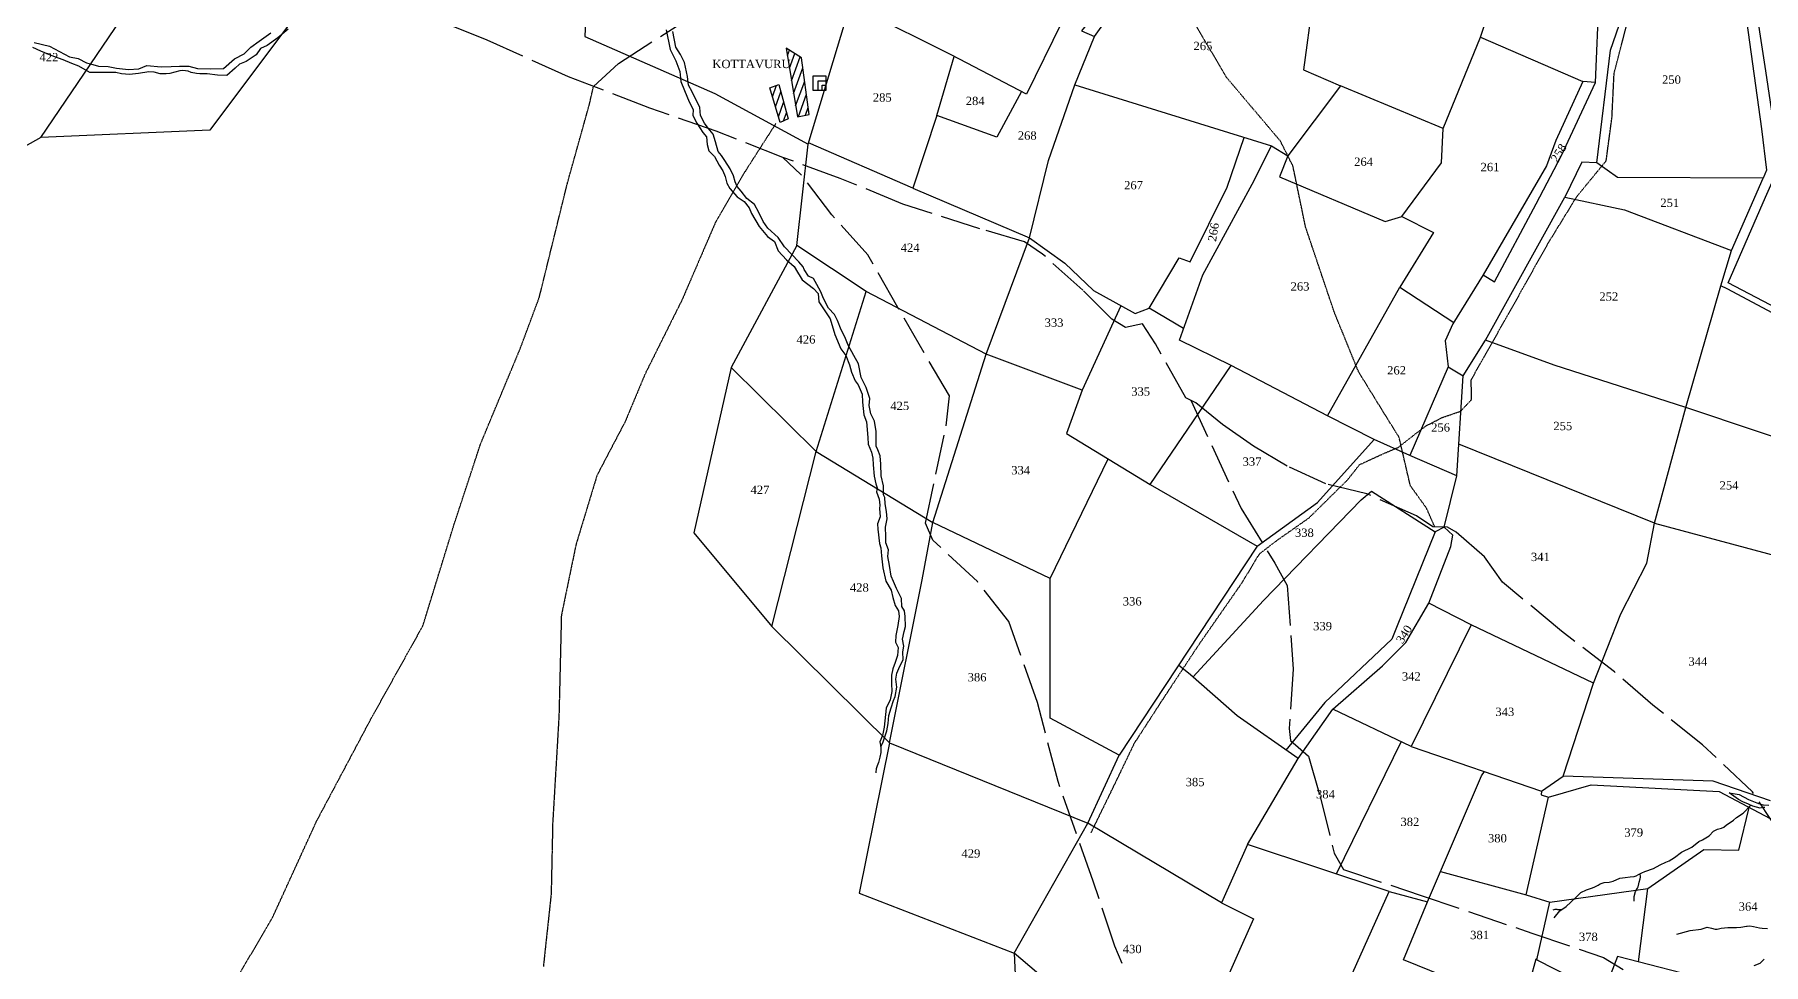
# Model space of a CAD drawing. Header units: millimetres. Extents: x 13 to 1625, y -988 to 841.
# Drawn here: x 559 to 1078, y -352 to -73 of the extents above; entities that cross this region are included whole.
import ezdxf

# ---------------------------------------------------------------- set-up
doc = ezdxf.new("R2010")
doc.units = ezdxf.units.MM
doc.header["$MEASUREMENT"] = 0
doc.linetypes.add('ACAD_ISO02W100', pattern=[15, 12, -3])
doc.linetypes.add('ACAD_ISO07W100', pattern=[3, 0, -3])
for name, color, linetype in [('CARTTRACK', 30, 'ACAD_ISO02W100'), ('NALA', 4, 'Continuous'), ('SQUAREWELL', 5, 'Continuous'), ('SURVEY_BND', 7, 'Continuous'), ('SURVEY_NO', 7, 'Continuous'), ('VILLAGE_AREA', 1, 'Continuous')]:
    doc.layers.add(name, color=color, linetype=linetype)
doc.layers.add('FOOTPATH', color=150, linetype='ACAD_ISO07W100', lineweight=30)
doc.styles.get("Standard").update_dxf_attribs({"font": 'TIMES.TTF'})

msp = doc.modelspace()

# ---------------------------------------------------------------- hatches: boundary and pattern name
at = {"layer": 'VILLAGE_AREA'}
h = msp.add_hatch(dxfattribs=at)
h.set_pattern_fill('ANSI31', color=256, scale=15, angle=25, style=0)
h.paths.add_polyline_path([(789.63, -79.57), (785.01, -76.64), (788.38, -97.3), (791.94, -96.55)])
h.paths.add_polyline_path([(782.82, -87.57), (780.07, -88.57), (783.2, -98.98), (785.57, -97.86)])
h.paths.add_polyline_path([(762.22, -83.36), (786.47, -83.36), (786.47, -79.53), (762.22, -79.53)], flags=9)

# ---------------------------------------------------------------- linework, layer by layer
at = {"layer": 'CARTTRACK'}
for points in [[(1083.77, -313.04), (1075.14, -299.99), (1060.16, -285.86), (1045.26, -274), (1033.67, -263.99), (1017.77, -251.72), (1000.07, -236.99), (994.69, -229.39), (986.14, -222.06), (983.56, -220.52), (979.14, -220.39), (974.27, -217.16), (959.37, -210.51), (947.01, -207.53), (935.45, -202.18), (925.33, -196.22), (916.07, -189.69), (907.99, -183.16), (904.98, -181.68), (895.9, -165.5), (891.96, -159.46), (886.9, -160.54), (882.78, -158.01), (874.06, -149.31), (862.02, -138.5), (856.55, -134.88), (843.12, -130.9), (820.09, -123.53), (801.28, -115.77), (784.06, -109.52), (764.05, -101.62), (744.13, -94.67), (719.68, -85.26), (695.22, -74.25), (664.45, -61.99)], [(727.18, -88.15), (734.63, -81.27), (755.94, -67.62)], [(891.71, -365.33), (883.66, -346.36), (877.21, -326.8), (866.66, -296.93), (860.44, -273.19), (851.88, -248.88), (842.42, -236.85), (829.02, -224.4), (826.82, -219.28), (833.05, -190.14), (834.01, -181.09), (818.55, -154.59), (809.54, -138.76), (798.71, -126.7), (789.47, -114.6), (784.06, -109.52)], [(906.48, -182.42), (921.59, -214.9), (931.73, -231.32), (935.46, -238.08), (937.21, -263.17), (936.07, -280.95), (936.48, -284.55), (941.8, -289.29), (945.33, -301.45), (949.51, -318.38), (952.3, -323.34), (975.64, -331.11), (1008.89, -342.4), (1030.38, -349.71), (1036.36, -353.39)]]:
    msp.add_lwpolyline(points, dxfattribs=at)
at = {"layer": 'FOOTPATH', "ltscale": 0.0005}
for points in [[(979.73, -220.41), (977.28, -214.82), (972.42, -208.07), (969.04, -193.53), (964.9, -186.89), (956.88, -173.87), (949.6, -156), (940.95, -130.34), (937.18, -112.1), (933.42, -104.59), (917.36, -85.62), (904.96, -64.71), (896.68, -53.57), (880.99, -32.56), (871.08, -25.55), (842.85, -11.23), (826.43, -5.59), (813.19, -1.31)], [(876.55, -312.32), (884.39, -296.23), (889.55, -285.45), (897.89, -272.56), (908.92, -255.83), (921.87, -237.24), (927.12, -228.55), (932.12, -224.67), (942.03, -217.7), (953.55, -206.33), (957.2, -201.74), (964.03, -198.57), (968.8, -196.55), (974.04, -192.43), (977.21, -190.05), (982.09, -187.55), (987.53, -185.7), (990.78, -182.21), (990.7, -176.26), (994.85, -168.92), (1004.21, -152.36), (1013.75, -135.34), (1022.4, -121.24), (1031.22, -110.5), (1032.96, -97.42), (1033.6, -84.2), (1037.97, -67.4)], [(616.29, -362.49), (630.79, -337.81), (643.98, -308.92), (660.4, -278.04), (675.95, -250.16), (685.29, -219.8), (693.28, -195.51), (705.26, -166.69), (710.89, -151.55), (719.33, -117.27), (725.99, -93.38), (727.18, -88.15)], [(781.89, -99.34), (772.71, -113.68), (763.83, -128.89), (753.77, -152.23), (742.61, -174.63), (736.68, -188.82), (728.22, -204.96), (721.93, -225.69), (717.52, -247.03), (716.8, -277.17), (714.91, -309.47), (714.46, -330.66), (712.12, -352.44)]]:
    msp.add_lwpolyline(points, dxfattribs=at)
at = {"layer": 'NALA'}
for points in [[(635.54, -70.99), (632.42, -73.62), (629.16, -75.84), (627.23, -76.81), (625.91, -78.65), (624.72, -79.53), (622.87, -80.72), (620.85, -81.47), (619.57, -82.65), (617.05, -84.91), (614.32, -84.78), (611.2, -84.34), (608.95, -84.34), (607.94, -84.3), (606.36, -83.94), (605.48, -83.55), (603.85, -83.42), (602.93, -83.46), (601.47, -83.86), (600.02, -84.25), (598.92, -84.34), (597.08, -84.34), (595.32, -83.9), (593.64, -83.81), (590.61, -84.25), (587.88, -84.56), (585.48, -84.43), (583.72, -83.99), (581.83, -83.94), (578.58, -83.94), (575.94, -83.94), (572.68, -82.06), (570.57, -81.26), (567.97, -80.17), (564.37, -78.85), (561.2, -77.53), (558.87, -76.48)], [(559.24, -74.97), (563.86, -76.11), (569.9, -79.27), (572.5, -79.76), (574.96, -81.08), (576.11, -81.43), (578.57, -82.13), (581.47, -82.17), (583.98, -82.7), (587.54, -83.1), (590.71, -82.92), (593.08, -81.91), (597.42, -82.31), (600.41, -82.22), (602.92, -82.09), (605.64, -82.09), (608.28, -82.83), (612.07, -82.88), (616.11, -82.83), (619.43, -79.89), (622.25, -78.4), (624.27, -76.37), (626.82, -74.57), (630.31, -72.09)], [(749, -71.14), (750.18, -77.07), (751.88, -80.48), (753.08, -83.71), (753.38, -86.68), (754.52, -89.35), (755.92, -92.75), (757.07, -95.07), (756.97, -96.89), (758.24, -99.24), (760.01, -102), (761.12, -103.3), (761.31, -105.62), (761.84, -107.51), (763.47, -109.24), (764.92, -111.82), (765.97, -113.49), (766.66, -115.23), (767.19, -117.23), (768.11, -118.87), (770.35, -121.34), (772.44, -122.72), (773.88, -124.6), (774.57, -126.34), (776.87, -130.24), (779.44, -133.24), (781.48, -134.78), (782.6, -137.54), (785.08, -140.22), (787.42, -142.26), (788.45, -143.93), (789.21, -145.28), (789.83, -146.28), (793.22, -148.85), (794.62, -150.31), (794.81, -152.89), (796.46, -155.29), (798.2, -157.91), (799.6, -162.62), (801.48, -166.99), (802.95, -168.99), (803.99, -171.75), (804.6, -173.93), (805.75, -176.56), (806.67, -177.73), (807.8, -180.62), (807.96, -182.99), (808.33, -186.78), (809.18, -188.92), (809.55, -193.63), (809.62, -195.64), (810.62, -197.97), (810.99, -199.77), (811.1, -201.85), (811.46, -205.16), (811.94, -207.46), (812.31, -208.71), (812.16, -209.93), (812.94, -212.1), (813.16, -213.95), (813.08, -214.96), (813.24, -217.37), (812.49, -219.57), (812.55, -221.12), (813.02, -225.46), (813.47, -226.69), (813.63, -229.14), (814.02, -232.69), (814.99, -236.69), (816.58, -239.47), (817.05, -241.68), (817.77, -244.07), (818.72, -245.64), (818.93, -247.39), (818.54, -250.09), (817.9, -253.1), (817.85, -255.03), (818.62, -256.62), (818.44, -259.09), (817.7, -261.2), (817, -263.03), (816.64, -264.99), (816.61, -267.51), (816.72, -269.83), (816.23, -272.33), (815.09, -274.89), (814.49, -280.59), (813.95, -283.06), (813.18, -284.96), (813.44, -286.45), (814.16, -284.99), (815.22, -281.72), (815.6, -279.48), (815.84, -277.05), (816.58, -274.79), (817.25, -272.62), (817.72, -271.42), (818.21, -268.57), (817.97, -266.2), (818.28, -264.4), (819.19, -262.24), (820.11, -260.35), (820.09, -257.93), (820.35, -256.21), (819.96, -254.2), (820.4, -251.84), (820.86, -250.33), (820.71, -247.32), (820.5, -245.62), (819.71, -244.32), (819.6, -241.9), (818.13, -238.94), (817.29, -236.88), (816.51, -235.19), (816, -232.03), (815.53, -229.38), (815.74, -227.29), (814.94, -225.2), (814.91, -223.32), (814.81, -220.54), (815.38, -218.01), (815.14, -215.77), (814.78, -213.53), (814.68, -211.58), (814.29, -210.86), (814.29, -208.09), (813.5, -205.13), (813.44, -201.56), (813.21, -199.13), (812.54, -197.28), (812.08, -196.15), (812.08, -194.19), (812.05, -191.75), (811.51, -188.66), (810.43, -186.48), (809.94, -183.96), (810.12, -181.9), (808.99, -178.58), (807.49, -175.54), (806.69, -171.5), (805.32, -168.98), (803.65, -165.87), (802.64, -163.37), (801.51, -161.28), (800.48, -158.48), (799.57, -156.66), (797.76, -154.73), (796.22, -151.85), (795.46, -149.81), (794.25, -147.68), (793.25, -145.88), (791.75, -145.19), (790.43, -143.11), (790.1, -142.35), (788.82, -140.85), (784.51, -136.34), (782.63, -133.57), (779.49, -130.77), (778.16, -128.75), (776.83, -126.06), (775.53, -123.6), (773.16, -121.81), (771.51, -119.64), (770.31, -118.21), (769.71, -116.85), (769.16, -115.06), (768.23, -112.95), (766.58, -110.46), (765.63, -108.9), (764.61, -107.75), (763.77, -104.81), (763.11, -102.49), (761.6, -100.73), (760.53, -99.2), (759.26, -96.93), (759.08, -94.5), (756.8, -89.76), (755.72, -87.8), (755.38, -85.17), (754.48, -80.98), (753.26, -78.55), (751.93, -76.4), (750.95, -71.68)], [(813.44, -286.45), (813.46, -287.17), (813.44, -288.14), (813.19, -289.55), (812.73, -291.15), (812.39, -292.16), (812.09, -293.14), (811.96, -294.08), (811.91, -294.28)], [(1078.89, -304.71), (1078.16, -304.71), (1077.46, -304.95), (1075.28, -304.26), (1073.93, -303.67), (1072.26, -303.04), (1070.91, -302.28), (1068.19, -300.27), (1071.15, -300.81), (1073.99, -302.28), (1076.97, -303.52), (1078.37, -303.95), (1080, -304.03)], [(1015.59, -337.88), (1017.29, -335.76), (1019.24, -334.48), (1022.09, -331.75), (1023.58, -330.21), (1025.3, -329.45), (1027.15, -328.79), (1027.83, -328.53), (1028.77, -328.02), (1029.45, -327.64), (1030.63, -327.2), (1032.14, -327.13), (1033.31, -326.84), (1035.29, -325.96), (1036.95, -325.75), (1038.44, -325.54), (1039.65, -325.43), (1040.18, -325.24), (1040.94, -324.86), (1041.96, -324.37), (1042.79, -323.95), (1045.39, -323.01), (1047.43, -321.88), (1049.13, -321.1), (1050.08, -320.72), (1051.72, -319.69), (1053.87, -318.1), (1056.95, -316.57), (1059.03, -314.96), (1060.15, -314.4), (1062.14, -313.25), (1063.44, -311.8), (1064.67, -311.23), (1065.81, -310.93), (1066.57, -310.6), (1067.38, -309.91), (1068.73, -309.01), (1069.46, -308.46), (1070.33, -307.68), (1072.32, -306.36), (1074.6, -303.96)], [(1039.58, -332.79), (1039.58, -331.4), (1039.98, -329.96), (1040.57, -328.95), (1040.84, -328.55), (1041.05, -327.59), (1041.13, -327.08), (1041.42, -326.12), (1041.56, -325.67), (1041.56, -325.38), (1041.45, -324.61)], [(1015.27, -335.47), (1015.9, -335.28), (1016.17, -335.28), (1016.37, -335.28), (1016.64, -335.3), (1017.27, -335.36), (1017.93, -335.34)], [(1052.42, -342.72), (1056.41, -341.62), (1059.74, -341.2), (1061.5, -340.68), (1062.82, -340.96), (1063.97, -341.2), (1064.52, -341.2), (1065.7, -340.99), (1067.78, -340.79), (1068.75, -340.75), (1070.35, -340.75), (1071.63, -340.61), (1073.33, -340.34), (1073.57, -340.3), (1074.37, -340.27), (1075.41, -340.47), (1077.28, -340.86), (1078.01, -340.99), (1079.67, -341.06)], [(1078.68, -350.27), (1077.34, -351.55), (1075.53, -352.27)]]:
    msp.add_lwpolyline(points, dxfattribs=at)
at = {"layer": 'SQUAREWELL'}
for points in [[(793.16, -84.97), (796.96, -84.97), (796.96, -89.41), (793.16, -89.41)], [(794.66, -86.5), (796.96, -86.5), (796.96, -89.41), (794.66, -89.41)], [(795.81, -87.76), (796.96, -87.76), (796.96, -89.41), (795.81, -89.41)]]:
    msp.add_lwpolyline(points, close=True, dxfattribs=at)
at = {"layer": 'SURVEY_BND'}
for points in [[(561.26, -103.52), (527.15, -122.67), (557.8, -59.97), (603.35, -36.36), (577.83, -35.9), (543.64, -40.69), (562.06, 0.18), (585.28, 38.42), (615.71, 29.34)], [(972.15, 32.48), (968.94, 32), (945.16, 14.75), (935.87, 16.13), (927.57, 5.12), (918.88, -5.66), (908.47, -18.13), (901.8, -29.59), (900.72, -28.99), (884.01, -58.9), (873.67, -71.43), (877.61, -73.13), (898.69, -43.51), (900.25, -38.15), (911.2, -19.1), (923.65, -5.76), (929.48, 0.85)], [(648.52, -52.45), (612.02, -101.29), (561.26, -103.52), (607.82, -34.84), (611.91, -1.87)], [(1011.66, -5.8), (957.57, -12.85), (943.02, -63.12), (940.38, -83.2), (951.49, -87.98)], [(1028.01, -86.99), (1029.12, -60.91), (1031.56, -60.03), (1029.34, -58.2), (1021.41, -35.2), (1016.03, -25.31), (1010.43, -19.22), (1011.66, -5.8), (1019.96, -5.33)], [(993.53, -73.41), (1009.16, -25.33), (1010.43, -19.22)], [(726.7, -26.16), (724.56, -73.2), (763.59, -90.33), (791.65, -105.53), (804.04, -64.49)], [(867.67, -69.12), (857.17, -90.45), (834.79, -78.8), (808.28, -65.57), (817.25, -48.02)], [(1042.76, -47.82), (1041.62, -52.17), (1072.4, -61.76), (1077.85, -100.93), (1079.36, -113.31), (1078.37, -115.76), (1034.66, -115.52), (1028.44, -111.1), (1032.56, -77.27), (1038.57, -59.53), (1041.62, -52.17)], [(1121.42, -148.31), (1109.46, -165.75), (1082.54, -154.86), (1067.83, -147.1), (1079.05, -121.42), (1083.31, -111.72), (1079.15, -83.47), (1075.46, -59.23), (1078.48, -59.24)], [(823.06, -118.68), (858.09, -133.67), (863.79, -110.45), (871.67, -87.67), (877.61, -73.13)], [(982.24, -100.81), (993.53, -73.41), (1024.23, -86.66)], [(855.72, -89.69), (848.27, -103.39), (830.29, -96.87), (835.45, -79.14)], [(871.67, -87.67), (930.71, -106.01)], [(969.83, -127.19), (981.79, -111.09), (982.24, -100.81), (951.49, -87.98), (935.63, -109.01)], [(994.33, -144.71), (997.67, -146.81), (1010.24, -123.41), (1017.82, -108.92), (1028.01, -86.99), (1024.23, -86.66), (1016.1, -104.41), (1013.28, -112), (994.33, -144.71), (985.2, -159.49), (982.91, -164.6), (983.8, -172.33), (988.31, -175.1), (994.99, -164.4)], [(830.29, -96.87), (823.06, -118.68), (791.77, -105.13)], [(858.09, -133.67), (868.67, -141.28), (877.3, -149.43), (889.78, -156.4), (894.03, -154.74), (903.06, -139.69), (906.31, -140.81), (917.41, -118.42), (922.55, -103.47)], [(845.02, -168.59), (809.04, -149.76), (788.22, -135.89), (791.65, -105.53)], [(947.54, -187.08), (918.59, -171.99), (903.09, -164.34), (910.13, -144.76), (924.9, -117.52), (930.71, -106.01), (935.63, -109.01), (933.12, -115.32), (964.82, -128.74), (969.83, -127.19), (979.33, -132), (969.25, -148.4)], [(1028.44, -111.1), (1023.94, -110.87), (1018.76, -121.44), (1036.76, -125.24), (1068.86, -137.44), (1078.37, -115.76)], [(1055.16, -184.55), (1015.59, -171.84), (994.99, -164.4), (1018.76, -121.44)], [(885.53, -154.02), (873.92, -179.42), (845.02, -168.59), (858.09, -133.67)], [(788.22, -135.89), (768.54, -172.62), (794.01, -197.77), (809.04, -149.76)], [(1083.79, -229.51), (1098.48, -199.12), (1105.55, -181.01), (1107.89, -176.81), (1102.62, -173.16), (1103.17, -164.87), (1087.24, -159.44), (1067.49, -148.96), (1065.6, -148.01), (1068.86, -137.44)], [(983.8, -172.33), (972.29, -199.01), (961.59, -194.21), (947.54, -187.08), (969.25, -148.4), (985.46, -159.05)], [(1098.48, -199.12), (1055.16, -184.55), (1065.6, -148.01)], [(904.35, -160.84), (894.03, -154.74)], [(794.01, -197.77), (829.1, -219.08), (845.02, -168.59)], [(768.54, -172.62), (757.3, -222.2), (780.69, -250.32), (794.01, -197.77)], [(873.92, -179.42), (869.2, -192.38), (894.26, -207.69), (918.59, -171.99)], [(986.37, -205.1), (988.31, -175.1)], [(1045.73, -219.34), (1055.16, -184.55)], [(894.26, -207.69), (926.42, -226.24), (944.58, -213.13), (961.59, -194.21)], [(1045.73, -219.34), (986.98, -195.58)], [(926.42, -226.24), (885.02, -288.96), (864.31, -277.84), (864.3, -235.94), (881.73, -200.03)], [(982.58, -220.49), (986.37, -205.1), (972.29, -199.01)], [(907.13, -265.52), (928.31, -242.52), (957.64, -212.32), (960.76, -209.76), (979.91, -221.95), (968.22, -250.67), (966.85, -254.13), (946.78, -273.17), (935.08, -287.44)], [(780.69, -250.32), (816.09, -285.33), (825.83, -236.38), (829.1, -219.08)], [(864.3, -235.94), (829.1, -219.08)], [(938.72, -289.98), (949.17, -275.19), (964.06, -262.13), (971.08, -255.14), (977.92, -243.3), (984.54, -226.33), (985.21, -222.93), (982.58, -220.49), (979.91, -221.95)], [(1080.55, -302.67), (1063.31, -296.81), (1018.27, -295.32), (1027.37, -267.37), (1035.58, -246.51), (1043.39, -231.36), (1045.73, -219.34), (1083.79, -229.51), (1087.62, -230.08)], [(1027.37, -267.37), (990.71, -249.86), (977.92, -243.3)], [(990.71, -249.86), (972.66, -286.34), (949.17, -275.19)], [(923.5, -315.77), (938.72, -289.98), (920.45, -277.22), (906.44, -264.9), (902.82, -261.99)], [(816.09, -285.33), (806.97, -330.44), (853.5, -348.4), (875.56, -309.46)], [(816.09, -285.33), (875.56, -309.46), (885.02, -288.96)], [(969.63, -284.91), (950.19, -324.68)], [(972.66, -286.34), (1011.78, -299.78), (1018.27, -295.32)], [(966.08, -329.98), (977.6, -333.04), (993.74, -295.15), (994.65, -293.9)], [(1011.78, -299.78), (1011.7, -300.91), (1013.89, -301.65), (1026.75, -297.91), (1065.17, -299.92), (1080.45, -308.02), (1101.09, -307.56), (1125.07, -301.5), (1115.24, -300.24), (1086.84, -304.13)], [(981.48, -323.94), (1007.22, -330.96), (1013.89, -301.65)], [(1007.22, -330.96), (1014.29, -333.09), (1043.73, -329.04), (1060.51, -317.3), (1071.09, -317.56), (1074.14, -304.68)], [(915.71, -333.3), (875.56, -309.46)], [(933.86, -401.7), (966.08, -329.98), (923.5, -315.77), (915.71, -333.3), (925.33, -338.1), (903.34, -387.59)], [(1040.93, -351.07), (1043.73, -329.04)], [(977.34, -381.98), (980.32, -382.71), (988.59, -364.26), (1020.72, -373.97), (1030.34, -360.71), (1010.72, -350.62), (1010.09, -350.23), (1006.69, -362.66), (990.37, -358.57), (970.32, -350.48), (977.6, -333.04)], [(1010.4, -350.42), (1014.29, -333.09)], [(853.5, -348.4), (855.03, -382.97), (882.91, -426.15), (902.38, -390.06), (853.5, -348.4)], [(1043.36, -390.32), (1063.33, -356.83), (1034.64, -349.45), (1030.34, -360.71)]]:
    msp.add_lwpolyline(points, dxfattribs=at)
at = {"layer": 'VILLAGE_AREA'}
for points in [[(788.38, -97.3), (791.94, -96.55), (789.63, -79.57), (785.01, -76.64), (788.38, -97.3)], [(785.57, -97.86), (783.2, -98.98), (780.07, -88.57), (782.82, -87.57), (785.57, -97.86)]]:
    msp.add_lwpolyline(points, dxfattribs=at)

# ---------------------------------------------------------------- texts
at = {"layer": 'SURVEY_NO'}
for s, p in [('265', (907.32, -77.26)), ('422', (560.85, -80.62)), ('KOTTAVURU', (762.86, -82.67)), ('250', (1047.98, -87.37)), ('285', (811.04, -92.72)), ('284', (838.94, -93.77)), ('268', (854.56, -104.17)), ('264', (955.55, -112.03)), ('261', (993.51, -113.62)), ('267', (886.48, -119.08)), ('251', (1047.47, -124.35)), ('424', (819.4, -137.85)), ('263', (936.47, -149.46)), ('252', (1029.17, -152.51)), ('333', (862.61, -160.35)), ('426', (788.14, -165.39)), ('262', (965.45, -174.66)), ('335', (888.62, -181.03)), ('425', (816.28, -185.35)), ('256', (978.66, -191.82)), ('255', (1015.35, -191.39)), ('334', (852.59, -204.66)), ('337', (922.05, -202.08)), ('254', (1065.27, -209.21)), ('427', (774.33, -210.55)), ('338', (937.77, -223.44)), ('341', (1008.62, -230.7)), ('428', (804.16, -239.9)), ('336', (886.08, -244.03)), ('339', (943.24, -251.49)), ('386', (839.51, -266.83)), ('342', (969.88, -266.57)), ('344', (1055.91, -262.1)), ('343', (997.96, -277.23)), ('385', (904.96, -298.31)), ('384', (944.1, -301.96)), ('382', (969.45, -310.27)), ('379', (1036.65, -313.45)), ('380', (995.73, -315.18)), ('429', (837.66, -319.75)), ('364', (1071, -335.69)), ('381', (990.38, -344.24)), ('378', (1023.03, -344.79)), ('430', (886.08, -348.45))]:
    msp.add_text(s, height=2.5, dxfattribs=at).set_placement(p)
for s, rotation, p in [('258', 57.8244, (1016.5, -111.2)), ('266', 80.5291, (914.06, -134.92)), ('340', 57.0083, (970.04, -255.74))]:
    msp.add_text(s, height=2.5, rotation=rotation, dxfattribs=at).set_placement(p)

doc.saveas('drawing.dxf')
